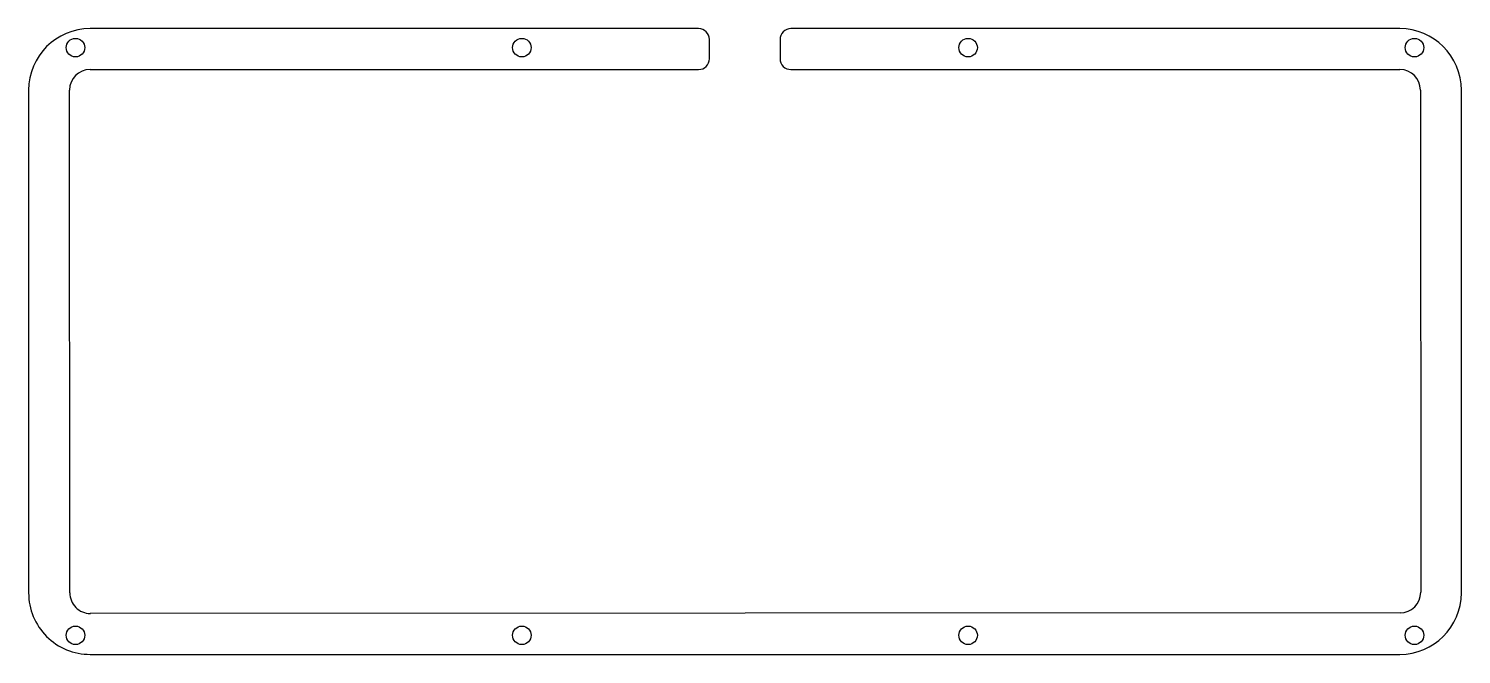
# Model space of a CAD drawing. Header units: millimetres. Extents: x 4 to 268, y 3 to 119.
import ezdxf

# ---------------------------------------------------------------- set-up
doc = ezdxf.new("R2010")
doc.units = ezdxf.units.MM

msp = doc.modelspace()

# ---------------------------------------------------------------- linework, layer by layer
at = {"color": 0}
for p, q in [((127.53, 118.54), (15.56, 118.54)), ((129.53, 113.01), (129.53, 116.54)), ((142.53, 116.54), (142.53, 113.01)), ((256.59, 118.54), (144.53, 118.54)), ((15.56, 111.01), (127.53, 111.01)), ((144.53, 111.01), (256.6, 111.01)), ((4.25, 107.24), (4.25, 14.65)), ((11.82, 14.64), (11.78, 107.23)), ((260.38, 107.23), (260.42, 14.76)), ((267.9, 14.64), (267.9, 107.23)), ((256.64, 10.98), (15.6, 10.86)), ((15.55, 3.34), (256.59, 3.34))]:
    msp.add_line(p, q, dxfattribs=at)
msp.add_circle((12.87, 115.04), 1.7, dxfattribs=at)
at = {"linetype": 'Continuous'}
for centre in [(95.01, 115.04), (177.14, 115.04), (259.28, 115.04), (12.87, 6.84), (95.01, 6.84), (177.14, 6.84), (259.28, 6.84)]:
    msp.add_circle(centre, 1.7, dxfattribs=at)
at = {"color": 0}
for centre, radius, start, end in [((15.56, 107.23), 11.31, 90.0157, 179.9833), ((127.53, 116.54), 2, 359.9995, 89.9995), ((144.53, 116.54), 2, 89.9995, 179.9995), ((256.59, 107.23), 11.31, 0.0157, 90.0157), ((15.56, 107.23), 3.78, 89.9714, 179.9714), ((127.53, 113.01), 2, 269.9995, 359.9995), ((144.53, 113.01), 2, 179.9995, 269.9995), ((256.59, 107.23), 3.78, 0.0276, 89.9714), ((15.56, 14.64), 11.31, 179.9833, 269.9839), ((15.6, 14.65), 3.78, 180.0276, 270.0276), ((256.59, 14.64), 11.31, 269.9839, 359.9833), ((256.64, 14.76), 3.78, 270.0276, 0.0276)]:
    msp.add_arc(centre, radius, start, end, dxfattribs=at)

doc.saveas('drawing.dxf')
